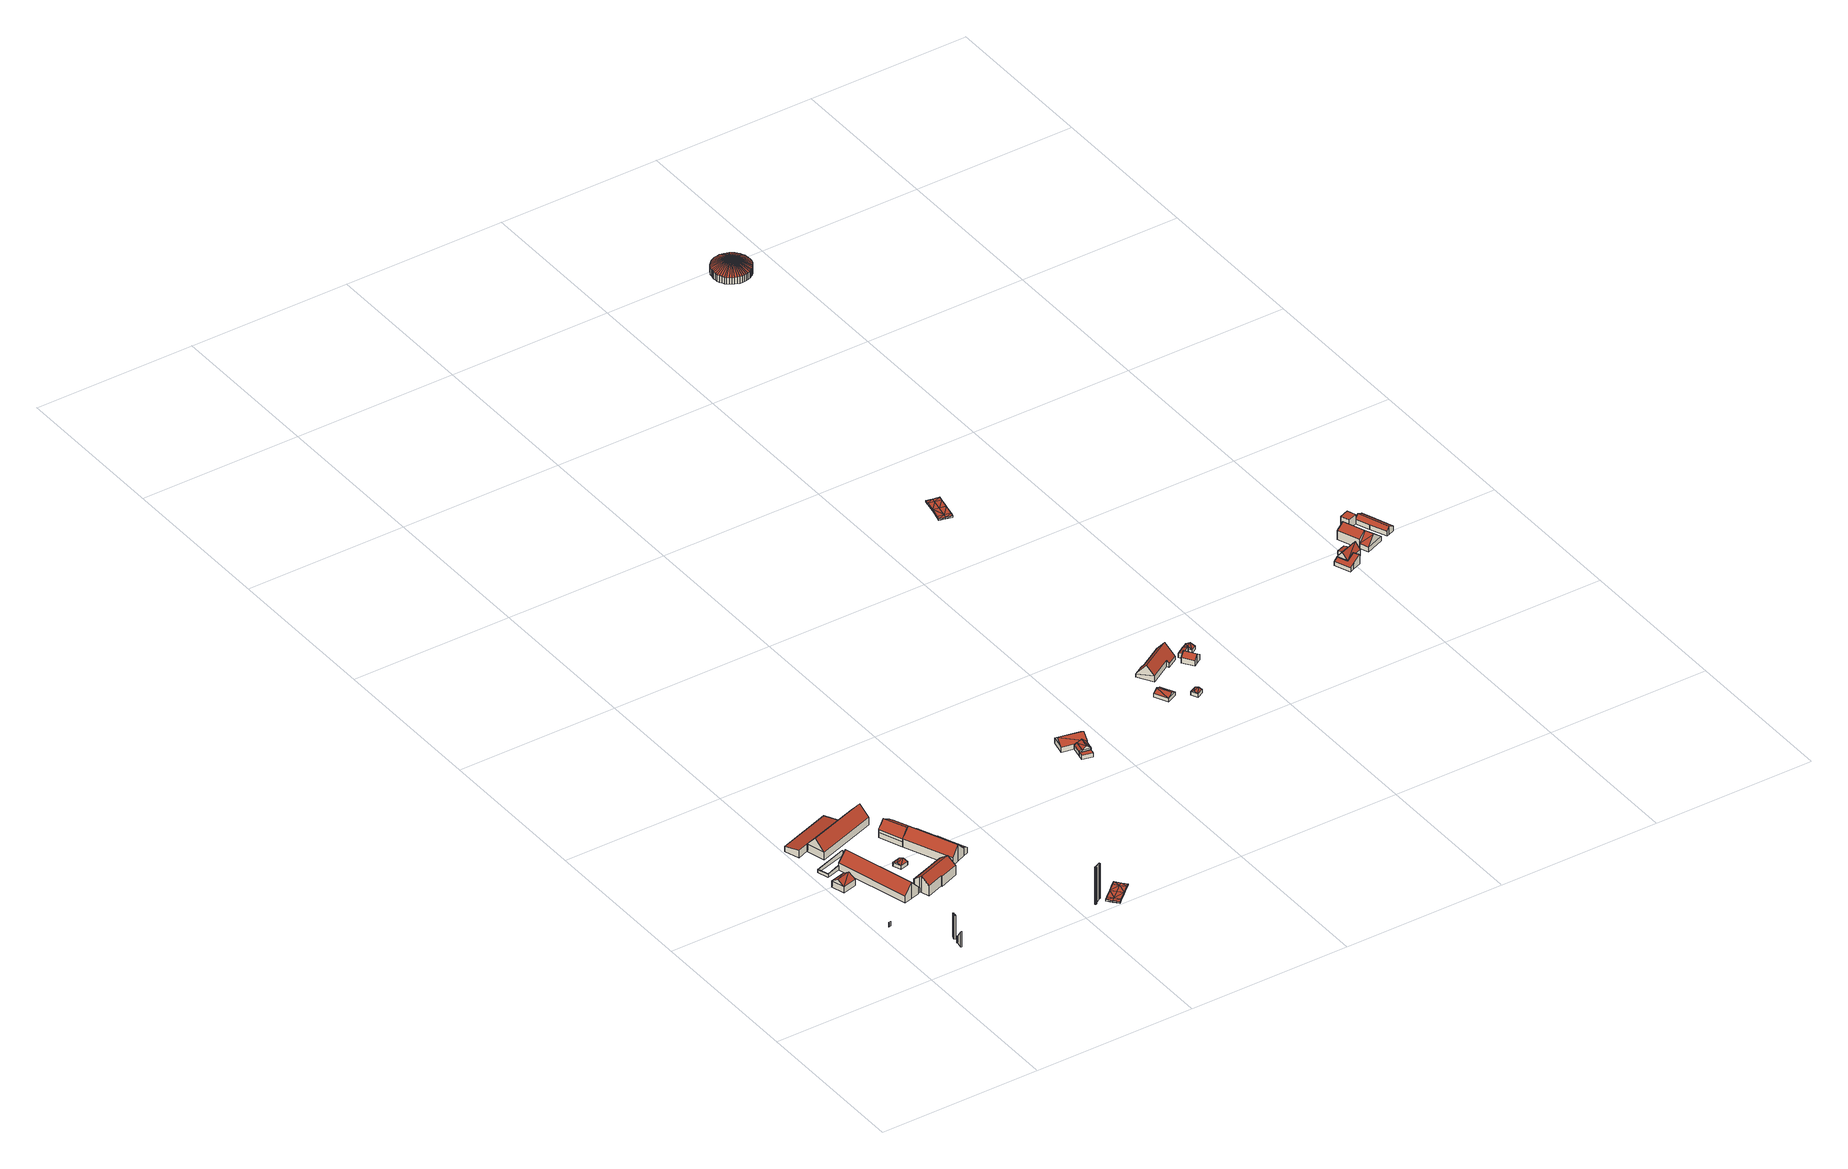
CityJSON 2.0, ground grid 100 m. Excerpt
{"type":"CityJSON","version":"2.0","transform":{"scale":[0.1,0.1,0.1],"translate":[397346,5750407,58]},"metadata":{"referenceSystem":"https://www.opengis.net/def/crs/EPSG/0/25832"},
"CityObjects":{
"building1":{"type":"Building","attributes":{"Gemeindeschluessel":"05558044","Geometrietyp2DReferenz":"3000","function":"51009_1700","roofType":"9999","measuredHeight":3},"geometry":[{"type":"Solid","lod":"2","boundaries":[[[[0,1,2]],[[0,3,4,1]],[[2,5,3,0]],[[1,4,5,2]],[[3,5,4]]]],"semantics":{"surfaces":[{"type":"RoofSurface"},{"type":"WallSurface"},{"type":"GroundSurface"}],"values":[[0,1,1,1,2]]}}]},
"building2":{"type":"Building","attributes":{"Gemeindeschluessel":"05558044","Geometrietyp2DReferenz":"3000","function":"51009_1700","roofType":"2100","measuredHeight":10.29},"geometry":[{"type":"Solid","lod":"2","boundaries":[[[[6,7,8,9]],[[10,11,7,6]],[[12,13,11,10]],[[14,15,13,12]],[[16,17,15,14]],[[18,19,17,16]],[[20,21,19,18]],[[22,23,21,20]],[[24,25,23,22]],[[9,8,25,24]],[[22,20,18,16,14,12,10,6,9,24]],[[7,11,13,15,17,19,21,23,25,8]]]],"semantics":{"surfaces":[{"type":"WallSurface"},{"type":"RoofSurface"},{"type":"GroundSurface"}],"values":[[0,0,0,0,0,0,0,0,0,0,1,2]]}}]},
"building3":{"type":"Building","attributes":{"Gemeindeschluessel":"05558044","Geometrietyp2DReferenz":"3000","function":"31001_2700","roofType":"3100","measuredHeight":7.04},"geometry":[{"type":"Solid","lod":"2","boundaries":[[[[26,27,28]],[[29,30,31]],[[31,28,29]],[[32,33,34,35]],[[26,32,35,27]],[[30,33,32,26]],[[29,34,33,30]],[[27,35,34,29]],[[26,31,30]],[[29,28,27]],[[28,31,26]]]],"semantics":{"surfaces":[{"type":"RoofSurface"},{"type":"GroundSurface"},{"type":"WallSurface"}],"values":[[0,0,0,1,2,2,2,2,2,2,0]]}}]},
"building4":{"type":"Building","attributes":{"Gemeindeschluessel":"05558044","Geometrietyp2DReferenz":"3000","function":"51009_1700","roofType":"1000","measuredHeight":15.32},"geometry":[{"type":"Solid","lod":"2","boundaries":[[[[36,37,38,39]],[[40,41,37,36]],[[42,43,41,40]],[[44,45,43,42]],[[46,47,45,44]],[[48,49,47,46]],[[50,51,49,48]],[[52,53,51,50]],[[54,55,53,52]],[[39,38,55,54]],[[52,50,48,46,44,42,40,36,39,54]],[[37,41,43,45,47,49,51,53,55,38]]]],"semantics":{"surfaces":[{"type":"WallSurface"},{"type":"RoofSurface"},{"type":"GroundSurface"}],"values":[[0,0,0,0,0,0,0,0,0,0,1,2]]}}]},
"building5":{"type":"Building","attributes":{"Gemeindeschluessel":"05558044","Geometrietyp2DReferenz":"3000","function":"51009_1700","roofType":"2100","measuredHeight":3.25},"geometry":[{"type":"Solid","lod":"2","boundaries":[[[[56,57,58,59]],[[60,61,57,56]],[[62,63,61,60]],[[64,65,63,62]],[[66,67,65,64]],[[68,69,67,66]],[[70,71,69,68]],[[59,58,71,70]],[[68,66,64,62,60,56,59,70]],[[57,61,63,65,67,69,71,58]]]],"semantics":{"surfaces":[{"type":"WallSurface"},{"type":"RoofSurface"},{"type":"GroundSurface"}],"values":[[0,0,0,0,0,0,0,0,1,2]]}}]},
"building6":{"type":"Building","attributes":{"Gemeindeschluessel":"05558044","Geometrietyp2DReferenz":"3000","function":"31001_2700","roofType":"3100","measuredHeight":10.47},"geometry":[{"type":"Solid","lod":"2","boundaries":[[[[72,73,74,75]],[[76,77,73,72]],[[78,79,77,76]],[[80,81,79,78]],[[82,83,81,80]],[[84,85,83,82]],[[86,87,85,84]],[[88,89,87,86]],[[90,91,89,88]],[[75,74,91,90]],[[84,82,80,78,76,72,75,86]],[[90,88,86,75]],[[73,77,79,81,83,85,87,89,91,74]]]],"semantics":{"surfaces":[{"type":"WallSurface"},{"type":"RoofSurface"},{"type":"GroundSurface"}],"values":[[0,0,0,0,0,0,0,0,0,0,1,1,2]]}}]},
"building7":{"type":"Building","attributes":{"Gemeindeschluessel":"05558044","Geometrietyp2DReferenz":"3000","function":"31001_2700","roofType":"2100","measuredHeight":4.72},"geometry":[{"type":"Solid","lod":"2","boundaries":[[[[92,93,94,95]],[[96,97,93,92]],[[98,99,97,96]],[[100,101,99,98]],[[95,94,101,100]],[[98,96,92,95,100]],[[93,97,99,101,94]]]],"semantics":{"surfaces":[{"type":"WallSurface"},{"type":"RoofSurface"},{"type":"GroundSurface"}],"values":[[0,0,0,0,0,1,2]]}}]},
"building8":{"type":"Building","attributes":{"Gemeindeschluessel":"05558044","Geometrietyp2DReferenz":"3000","function":"31001_2700","roofType":"5000","measuredHeight":11.32},"geometry":[{"type":"Solid","lod":"2","boundaries":[[[[102,103,104,92]],[[105,106,103,102]],[[107,108,106,105]],[[96,109,108,107]],[[92,104,109,96]],[[105,110,111,107]],[[111,110,102]],[[102,92,96,111]],[[110,105,102]],[[111,96,107]],[[103,106,108,109,104]]]],"semantics":{"surfaces":[{"type":"WallSurface"},{"type":"RoofSurface"},{"type":"GroundSurface"}],"values":[[0,0,0,0,0,1,1,1,0,0,2]]}}]},
"building9":{"type":"Building","attributes":{"Gemeindeschluessel":"05558044","Geometrietyp2DReferenz":"3000","function":"31001_1000","roofType":"3100","measuredHeight":10.66},"geometry":[{"type":"Solid","lod":"2","boundaries":[[[[112,113,114,115]],[[116,117,113,112]],[[118,119,117,116]],[[120,121,119,118]],[[122,123,121,120]],[[124,125,123,122]],[[126,127,125,124]],[[128,129,127,126]],[[130,131,129,128]],[[132,133,131,130]],[[134,135,133,132]],[[115,114,135,134]],[[128,126,124,122,120,118,116,130]],[[112,115,134,132,130,116]],[[113,117,119,121,123,125,127,129,131,133,135,114]]]],"semantics":{"surfaces":[{"type":"WallSurface"},{"type":"RoofSurface"},{"type":"GroundSurface"}],"values":[[0,0,0,0,0,0,0,0,0,0,0,0,1,1,2]]}}]},
"building10":{"type":"Building","attributes":{"Gemeindeschluessel":"05558044","Geometrietyp2DReferenz":"3000","function":"31001_1310","roofType":"3100","measuredHeight":3.37},"geometry":[{"type":"Solid","lod":"2","boundaries":[[[[136,137,138,139]],[[140,141,137,136]],[[142,143,141,140]],[[139,138,143,142]],[[136,144,140]],[[142,145,139]],[[145,144,136]],[[136,139,145]],[[142,140,144]],[[144,145,142]],[[137,141,143,138]]]],"semantics":{"surfaces":[{"type":"WallSurface"},{"type":"RoofSurface"},{"type":"GroundSurface"}],"values":[[0,0,0,0,0,0,1,1,1,1,2]]}}]},
"building11":{"type":"Building","attributes":{"Gemeindeschluessel":"05558044","Geometrietyp2DReferenz":"3000","function":"31001_2700"},"children":["building11-1","building11-2","building11-3"]},
"building11-1":{"type":"BuildingPart","attributes":{"roofType":"2100","measuredHeight":5.61},"parents":["building11"],"geometry":[{"type":"Solid","lod":"2","boundaries":[[[[146,147,148]],[[149,150,146,148]],[[151,152,150,149]],[[153,154,152,151]],[[155,154,153]],[[151,149,148,153]],[[150,152,154,146]],[[155,153,148,147]],[[146,154,155,147]]]],"semantics":{"surfaces":[{"type":"WallSurface"},{"type":"RoofSurface"},{"type":"GroundSurface"},{"type":"ClosureSurface"}],"values":[[0,0,0,0,0,1,2,0,3]]}}]},
"building11-2":{"type":"BuildingPart","attributes":{"roofType":"3100","measuredHeight":10.71},"parents":["building11"],"geometry":[{"type":"Solid","lod":"2","boundaries":[[[[147,146,156,157,158]],[[159,160,154,155]],[[161,162,160,159]],[[163,164,162,161]],[[165,166,167,164,163]],[[159,155,147,158,168,169,161]],[[165,163,161,169]],[[156,146,154,160,162,164,167,170]],[[171,169,168]],[[156,170,172,157]],[[157,172,171,168,158]],[[154,146,147,155]],[[173,165,169,171]],[[166,172,170,167]],[[166,165,173,171,172]]]],"semantics":{"surfaces":[{"type":"WallSurface"},{"type":"RoofSurface"},{"type":"GroundSurface"},{"type":"ClosureSurface"}],"values":[[0,0,0,0,0,1,1,2,0,3,3,3,0,3,3]]}}]},
"building11-3":{"type":"BuildingPart","attributes":{"roofType":"3100","measuredHeight":10.04},"parents":["building11"],"geometry":[{"type":"Solid","lod":"2","boundaries":[[[[157,156,174,175]],[[176,177,167,166]],[[178,179,177,176]],[[180,181,179,178]],[[175,174,181,180]],[[182,183,173,171,168,184,175,185]],[[173,183,186,165]],[[165,186,176,166]],[[186,183,182,178,176]],[[184,158,157,175]],[[182,185,180,178]],[[185,175,180]],[[156,170,167,177,179,181,174]],[[156,157,172,170]],[[170,172,166,167]],[[158,184,168]],[[172,157,158,168,171]],[[171,173,165,166,172]]]],"semantics":{"surfaces":[{"type":"WallSurface"},{"type":"RoofSurface"},{"type":"GroundSurface"},{"type":"ClosureSurface"}],"values":[[0,0,0,0,0,1,1,0,0,0,0,0,2,3,3,0,3,3]]}}]},
"building12":{"type":"Building","attributes":{"Gemeindeschluessel":"05558044","Geometrietyp2DReferenz":"3000","function":"31001_2700","roofType":"2100","measuredHeight":5.58},"geometry":[{"type":"Solid","lod":"2","boundaries":[[[[187,174,156,188]],[[189,150,174,187]],[[148,146,150,189]],[[188,156,146,148]],[[189,187,188,148]],[[174,150,146,156]]]],"semantics":{"surfaces":[{"type":"WallSurface"},{"type":"RoofSurface"},{"type":"GroundSurface"}],"values":[[0,0,0,0,1,2]]}}]},
"building13":{"type":"Building","attributes":{"Gemeindeschluessel":"05558044","Geometrietyp2DReferenz":"3000","function":"31001_2700","roofType":"2100","measuredHeight":5.46},"geometry":[{"type":"Solid","lod":"2","boundaries":[[[[190,191,192,153]],[[193,194,191,190]],[[195,196,194,193]],[[153,192,196,195]],[[193,190,153,195]],[[191,194,196,192]]]],"semantics":{"surfaces":[{"type":"WallSurface"},{"type":"RoofSurface"},{"type":"GroundSurface"}],"values":[[0,0,0,0,1,2]]}}]},
"building14":{"type":"Building","attributes":{"Gemeindeschluessel":"05558044","Geometrietyp2DReferenz":"3000","function":"51009_1700","roofType":"2100","measuredHeight":23.86},"geometry":[{"type":"Solid","lod":"2","boundaries":[[[[197,198,199,200]],[[201,202,198,197]],[[203,204,202,201]],[[205,206,204,203]],[[207,208,206,205]],[[209,210,208,207]],[[211,212,210,209]],[[213,214,212,211]],[[215,216,214,213]],[[217,218,216,215]],[[219,220,218,217]],[[221,222,220,219]],[[223,224,222,221]],[[225,226,224,223]],[[200,199,226,225]],[[223,221,219,217,215,213,211,209,207,205,203,201,197,200,225]],[[198,202,204,206,208,210,212,214,216,218,220,222,224,226,199]]]],"semantics":{"surfaces":[{"type":"WallSurface"},{"type":"RoofSurface"},{"type":"GroundSurface"}],"values":[[0,0,0,0,0,0,0,0,0,0,0,0,0,0,0,1,2]]}}]},
"building15":{"type":"Building","attributes":{"Geometrietyp2DReferenz":"2000","Gemeindeschluessel":"05558044","function":"53001_1800","roofType":"9999","measuredHeight":1},"geometry":[{"type":"Solid","lod":"2","boundaries":[[[[227,228,229]],[[228,230,229]],[[231,232,227]],[[232,228,227]],[[233,234,231]],[[234,232,231]],[[235,236,233]],[[236,234,233]],[[237,238,235]],[[238,236,235]],[[239,240,237]],[[240,238,237]],[[241,242,239]],[[242,240,239]],[[243,244,241]],[[244,242,241]],[[245,246,243]],[[246,244,243]],[[247,248,245]],[[248,246,245]],[[249,250,247]],[[250,248,247]],[[251,252,249]],[[252,250,249]],[[229,230,251]],[[230,252,251]],[[232,253,230]],[[232,230,228]],[[234,254,253]],[[234,253,232]],[[236,255,234]],[[234,255,254]],[[238,240,236]],[[236,240,255]],[[253,250,252]],[[253,252,230]],[[254,248,253]],[[253,248,250]],[[255,244,246]],[[255,246,254]],[[254,246,248]],[[240,242,255]],[[255,242,244]],[[231,229,256]],[[231,227,229]],[[233,256,257]],[[233,231,256]],[[235,233,258]],[[233,257,258]],[[237,235,239]],[[235,258,239]],[[256,251,249]],[[256,229,251]],[[257,256,247]],[[256,249,247]],[[258,245,243]],[[258,257,245]],[[257,247,245]],[[239,258,241]],[[258,243,241]]]],"semantics":{"surfaces":[{"type":"WallSurface"},{"type":"GroundSurface"},{"type":"RoofSurface"}],"values":[[0,0,0,0,0,0,0,0,0,0,0,0,0,0,0,0,0,0,0,0,0,0,0,0,0,0,1,1,1,1,1,1,1,1,1,1,1,1,1,1,1,1,1,2,2,2,2,2,2,2,2,2,2,2,2,2,2,2,2,2]]}}]},
"building16":{"type":"Building","attributes":{"Gemeindeschluessel":"05515000","Geometrietyp2DReferenz":"3000","function":"31001_2460","roofType":"1000","measuredHeight":2.56},"geometry":[{"type":"Solid","lod":"2","boundaries":[[[[259,260,261,262]],[[263,264,260,259]],[[265,266,264,263]],[[267,268,266,265]],[[269,270,268,267]],[[262,261,270,269]],[[267,265,263,259,262,269]],[[260,264,266,268,270,261]]]],"semantics":{"surfaces":[{"type":"WallSurface"},{"type":"RoofSurface"},{"type":"GroundSurface"}],"values":[[0,0,0,0,0,0,1,2]]}}]},
"building17":{"type":"Building","attributes":{"Gemeindeschluessel":"05515000","Geometrietyp2DReferenz":"3000","function":"51009_1610","roofType":"2100","measuredHeight":3.82},"geometry":[{"type":"Solid","lod":"2","boundaries":[[[[271,272,273,274]],[[275,276,272,271]],[[277,278,276,275]],[[274,273,278,277]],[[275,271,274,277]],[[272,276,278,273]]]],"semantics":{"surfaces":[{"type":"WallSurface"},{"type":"RoofSurface"},{"type":"GroundSurface"}],"values":[[0,0,0,0,1,2]]}}]},
"building18":{"type":"Building","attributes":{"Gemeindeschluessel":"05515000","Geometrietyp2DReferenz":"3000","function":"31001_1000"},"address":[{"country":"Germany","locality":"Münster","thoroughfareNumber":"334","thoroughfareName":"Niederort"}],"children":["building18-1","building18-2"]},
"building18-1":{"type":"BuildingPart","attributes":{"roofType":"3100","measuredHeight":5.64},"parents":["building18"],"geometry":[{"type":"Solid","lod":"2","boundaries":[[[[279,280,281,282]],[[283,284,280,279]],[[285,286,284,283]],[[287,288,289,286,285]],[[282,281,290,291,292]],[[282,292,293]],[[294,295,282,293]],[[293,287,294]],[[285,283,294,287]],[[295,294,283,279]],[[295,279,282]],[[293,292,287]],[[280,284,286,289,290,281]],[[288,287,292,291]],[[290,289,288,291]]]],"semantics":{"surfaces":[{"type":"WallSurface"},{"type":"RoofSurface"},{"type":"GroundSurface"},{"type":"ClosureSurface"}],"values":[[0,0,0,0,0,1,1,1,1,0,0,0,2,0,3]]}}]},
"building18-2":{"type":"BuildingPart","attributes":{"roofType":"3100","measuredHeight":6.69},"parents":["building18"],"geometry":[{"type":"Solid","lod":"2","boundaries":[[[[296,297,298,299]],[[291,290,297,296]],[[300,301,289,288]],[[302,303,301,300]],[[304,305,303,302]],[[299,298,305,304]],[[306,299,304]],[[307,306,304]],[[306,307,296]],[[302,300,288,291,296,307]],[[306,296,299]],[[304,302,307]],[[297,290,289,301,303,305,298]],[[290,291,288,289]]]],"semantics":{"surfaces":[{"type":"WallSurface"},{"type":"RoofSurface"},{"type":"GroundSurface"},{"type":"ClosureSurface"}],"values":[[0,0,0,0,0,0,1,1,1,1,0,0,2,3]]}}]},
"building19":{"type":"Building","attributes":{"Gemeindeschluessel":"05515000","Geometrietyp2DReferenz":"3000","function":"31001_2460","roofType":"3100","measuredHeight":3.93},"geometry":[{"type":"Solid","lod":"2","boundaries":[[[[308,309,310,311]],[[312,313,309,308]],[[314,315,313,312]],[[311,310,315,314]],[[308,316,312]],[[314,317,311]],[[311,317,316]],[[316,308,311]],[[317,314,312]],[[312,316,317]],[[309,313,315,310]]]],"semantics":{"surfaces":[{"type":"WallSurface"},{"type":"RoofSurface"},{"type":"GroundSurface"}],"values":[[0,0,0,0,0,0,1,1,1,1,2]]}}]},
"building20":{"type":"Building","attributes":{"Gemeindeschluessel":"05515000","Geometrietyp2DReferenz":"3000","function":"31001_2700","roofType":"3100","measuredHeight":2.91},"geometry":[{"type":"Solid","lod":"2","boundaries":[[[[318,319,320,321]],[[322,323,319,318]],[[324,325,323,322]],[[321,320,325,324]],[[318,326,322]],[[324,327,321]],[[327,326,318]],[[318,321,327]],[[324,322,326]],[[326,327,324]],[[319,323,325,320]]]],"semantics":{"surfaces":[{"type":"WallSurface"},{"type":"RoofSurface"},{"type":"GroundSurface"}],"values":[[0,0,0,0,0,0,1,1,1,1,2]]}}]},
"building21":{"type":"Building","attributes":{"Gemeindeschluessel":"05515000","Geometrietyp2DReferenz":"3000","function":"31001_1000","roofType":"5000","measuredHeight":9.5},"address":[{"country":"Germany","locality":"Münster","thoroughfareNumber":"331","thoroughfareName":"Niederort"},{"country":"Germany","locality":"Münster","thoroughfareNumber":"333","thoroughfareName":"Niederort"}],"geometry":[{"type":"Solid","lod":"2","boundaries":[[[[328,329,330,331]],[[332,333,329,328]],[[334,335,333,332]],[[336,337,335,334]],[[338,339,337,336]],[[340,341,339,338]],[[342,343,341,340]],[[331,330,343,342]],[[332,344,345,338,336,334]],[[328,331,342,340,345,344]],[[328,344,332]],[[338,345,340]],[[329,333,335,337,339,341,343,330]]]],"semantics":{"surfaces":[{"type":"WallSurface"},{"type":"RoofSurface"},{"type":"GroundSurface"}],"values":[[0,0,0,0,0,0,0,0,1,1,0,0,2]]}}]},
"building22":{"type":"Building","attributes":{"Gemeindeschluessel":"05515000","Geometrietyp2DReferenz":"3000","function":"31001_2700"},"children":["building22-1","building22-2"]},
"building22-1":{"type":"BuildingPart","attributes":{"roofType":"2100","measuredHeight":3.93},"parents":["building22"],"geometry":[{"type":"Solid","lod":"2","boundaries":[[[[346,347,348,349]],[[350,351,347,346]],[[352,353,354,351,350]],[[350,346,349,355,352]],[[347,351,354,348]],[[355,353,352]],[[349,348,354,353,355]]]],"semantics":{"surfaces":[{"type":"WallSurface"},{"type":"RoofSurface"},{"type":"GroundSurface"},{"type":"ClosureSurface"}],"values":[[0,0,0,1,2,0,3]]}}]},
"building22-2":{"type":"BuildingPart","attributes":{"roofType":"3100","measuredHeight":5.99},"parents":["building22"],"geometry":[{"type":"Solid","lod":"2","boundaries":[[[[356,357,358,359]],[[360,361,357,356]],[[362,363,361,360]],[[364,365,363,362]],[[366,367,365,364]],[[368,369,367,366]],[[370,349,348,369,368]],[[359,358,354,353]],[[366,364,362,368]],[[360,356,359,353,355,370,368,362]],[[357,361,363,365,367,369,348,354,358]],[[349,370,355]],[[354,348,349,355,353]]]],"semantics":{"surfaces":[{"type":"WallSurface"},{"type":"RoofSurface"},{"type":"GroundSurface"},{"type":"ClosureSurface"}],"values":[[0,0,0,0,0,0,0,0,1,1,2,0,3]]}}]},
"building23":{"type":"Building","attributes":{"Gemeindeschluessel":"05515000","Geometrietyp2DReferenz":"3000","function":"31001_2700","roofType":"3100","measuredHeight":3.66},"geometry":[{"type":"Solid","lod":"2","boundaries":[[[[371,372,373,374]],[[375,376,372,371]],[[377,359,376,375]],[[374,373,359,377]],[[371,378,375]],[[377,379,374]],[[379,378,371]],[[371,374,379]],[[377,375,378]],[[378,379,377]],[[372,376,359,373]]]],"semantics":{"surfaces":[{"type":"WallSurface"},{"type":"RoofSurface"},{"type":"GroundSurface"}],"values":[[0,0,0,0,0,0,1,1,1,1,2]]}}]},
"building24":{"type":"Building","attributes":{"Geometrietyp2DReferenz":"2000","Gemeindeschluessel":"05515000","function":"53001_1800","roofType":"9999","measuredHeight":1},"geometry":[{"type":"Solid","lod":"2","boundaries":[[[[380,381,382]],[[381,383,382]],[[384,385,380]],[[385,381,380]],[[386,387,384]],[[387,385,384]],[[388,389,386]],[[389,387,386]],[[390,391,388]],[[391,389,388]],[[392,393,390]],[[393,391,390]],[[394,395,392]],[[395,393,392]],[[396,397,394]],[[397,395,394]],[[398,399,396]],[[399,397,396]],[[400,401,398]],[[401,399,398]],[[402,403,400]],[[403,401,400]],[[404,405,402]],[[405,403,402]],[[382,383,404]],[[383,405,404]],[[406,383,381]],[[406,381,385]],[[407,406,385]],[[407,385,387]],[[408,407,389]],[[389,407,387]],[[389,391,408]],[[395,408,391]],[[395,391,393]],[[403,405,383]],[[403,383,406]],[[401,403,406]],[[401,406,407]],[[399,401,408]],[[408,401,407]],[[397,399,408]],[[397,408,395]],[[409,380,382]],[[409,384,380]],[[410,384,409]],[[410,386,384]],[[411,388,410]],[[388,386,410]],[[388,411,390]],[[394,390,411]],[[394,392,390]],[[402,382,404]],[[402,409,382]],[[400,409,402]],[[400,410,409]],[[398,411,400]],[[411,410,400]],[[396,411,398]],[[396,394,411]]]],"semantics":{"surfaces":[{"type":"WallSurface"},{"type":"GroundSurface"},{"type":"RoofSurface"}],"values":[[0,0,0,0,0,0,0,0,0,0,0,0,0,0,0,0,0,0,0,0,0,0,0,0,0,0,1,1,1,1,1,1,1,1,1,1,1,1,1,1,1,1,1,2,2,2,2,2,2,2,2,2,2,2,2,2,2,2,2,2]]}}]},
"building25":{"type":"Building","attributes":{"Gemeindeschluessel":"05515000","Geometrietyp2DReferenz":"3000","function":"51009_1610","roofType":"2100","measuredHeight":6.11},"geometry":[{"type":"Solid","lod":"2","boundaries":[[[[412,413,414,415]],[[416,417,413,412]],[[418,419,417,416]],[[420,421,419,418]],[[422,423,421,420]],[[424,425,423,422]],[[415,414,425,424]],[[422,420,418,416,412,415,424]],[[413,417,419,421,423,425,414]]]],"semantics":{"surfaces":[{"type":"WallSurface"},{"type":"RoofSurface"},{"type":"GroundSurface"}],"values":[[0,0,0,0,0,0,0,1,2]]}}]},
"building26":{"type":"Building","attributes":{"Gemeindeschluessel":"05515000","Geometrietyp2DReferenz":"3000","function":"51003_1201","roofType":"3500","measuredHeight":10.17},"geometry":[{"type":"Solid","lod":"2","boundaries":[[[[426,427,428]],[[428,427,429]],[[429,427,430]],[[430,427,431]],[[431,427,432]],[[432,427,433]],[[433,427,434]],[[434,427,435]],[[435,427,436]],[[436,427,437]],[[437,427,438]],[[438,427,439]],[[439,427,440]],[[440,427,441]],[[441,427,442]],[[442,427,443]],[[443,427,444]],[[444,427,445]],[[445,427,446]],[[446,427,447]],[[447,427,448]],[[448,427,449]],[[449,427,450]],[[450,427,451]],[[451,427,452]],[[452,427,453]],[[453,427,454]],[[454,427,455]],[[455,427,456]],[[456,427,457]],[[457,427,458]],[[458,427,459]],[[459,427,460]],[[460,427,461]],[[461,427,462]],[[462,427,463]],[[463,427,464]],[[464,427,465]],[[465,427,466]],[[466,427,467]],[[467,427,468]],[[468,427,469]],[[469,427,470]],[[470,427,471]],[[471,427,472]],[[472,427,473]],[[474,475,476,477,478,479,480,481,482,483,484,485,486,487,488,489,490,491,492,493,494,495,496,497,498,499,500,501,502,503,504,505,506,507,508,509,510,511,512,513,514,515,516,517,518,519,520,521,522,523]],[[468,518,517,467]],[[469,519,518,468]],[[470,520,519,469]],[[471,521,520,470]],[[472,522,521,471]],[[473,523,522,472]],[[473,427,524]],[[524,427,525]],[[525,427,526]],[[526,427,426]],[[524,474,523,473]],[[525,475,474,524]],[[526,476,475,525]],[[426,477,476,526]],[[428,478,477,426]],[[429,479,478,428]],[[430,480,479,429]],[[431,481,480,430]],[[432,482,481,431]],[[433,483,482,432]],[[434,484,483,433]],[[435,485,484,434]],[[436,486,485,435]],[[437,487,486,436]],[[438,488,487,437]],[[439,489,488,438]],[[440,490,489,439]],[[441,491,490,440]],[[442,492,491,441]],[[443,493,492,442]],[[444,494,493,443]],[[445,495,494,444]],[[446,496,495,445]],[[447,497,496,446]],[[448,498,497,447]],[[449,499,498,448]],[[450,500,499,449]],[[451,501,500,450]],[[452,502,501,451]],[[453,503,502,452]],[[454,504,503,453]],[[455,505,504,454]],[[456,506,505,455]],[[457,507,506,456]],[[458,508,507,457]],[[459,509,508,458]],[[460,510,509,459]],[[461,511,510,460]],[[462,512,511,461]],[[463,513,512,462]],[[464,514,513,463]],[[465,515,514,464]],[[466,516,515,465]],[[467,517,516,466]]]],"semantics":{"surfaces":[{"type":"RoofSurface"},{"type":"GroundSurface"},{"type":"WallSurface"}],"values":[[0,0,0,0,0,0,0,0,0,0,0,0,0,0,0,0,0,0,0,0,0,0,0,0,0,0,0,0,0,0,0,0,0,0,0,0,0,0,0,0,0,0,0,0,0,0,1,2,2,2,2,2,2,0,0,0,0,2,2,2,2,2,2,2,2,2,2,2,2,2,2,2,2,2,2,2,2,2,2,2,2,2,2,2,2,2,2,2,2,2,2,2,2,2,2,2,2,2,2,2,2]]}}]},
"building27":{"type":"Building","attributes":{"Gemeindeschluessel":"05515000","Geometrietyp2DReferenz":"3000","function":"31001_2700","roofType":"5000","measuredHeight":8.06},"geometry":[{"type":"Solid","lod":"2","boundaries":[[[[527,421,528,529]],[[530,419,421,527]],[[531,417,419,530]],[[532,533,417,531]],[[534,535,533,532]],[[536,537,535,534]],[[529,528,537,536]],[[538,536,539]],[[536,534,532,539]],[[531,539,532]],[[530,538,539]],[[530,527,529,538]],[[538,529,536]],[[539,531,530]],[[421,419,417,533,535,537,528]]]],"semantics":{"surfaces":[{"type":"WallSurface"},{"type":"RoofSurface"},{"type":"GroundSurface"}],"values":[[0,0,0,0,0,0,0,1,1,1,1,1,0,0,2]]}}]},
"building28":{"type":"Building","attributes":{"Gemeindeschluessel":"05515000","Geometrietyp2DReferenz":"3000","function":"31001_2700","roofType":"2100","measuredHeight":3.25},"geometry":[{"type":"Solid","lod":"2","boundaries":[[[[540,537,541,542]],[[543,535,537,540]],[[544,545,535,543]],[[542,541,545,544]],[[543,540,542,544]],[[537,535,545,541]]]],"semantics":{"surfaces":[{"type":"WallSurface"},{"type":"RoofSurface"},{"type":"GroundSurface"}],"values":[[0,0,0,0,1,2]]}}]},
"building29":{"type":"Building","attributes":{"Gemeindeschluessel":"05515000","Geometrietyp2DReferenz":"3000","function":"31001_1000","roofType":"3100","measuredHeight":8.73},"address":[{"country":"Germany","locality":"Münster","thoroughfareNumber":"404","thoroughfareName":"Osthofstraße"}],"geometry":[{"type":"Solid","lod":"2","boundaries":[[[[546,547,548,549]],[[550,551,547,546]],[[552,553,551,550]],[[554,555,553,552]],[[556,557,555,554]],[[558,559,557,556]],[[560,561,559,558]],[[562,563,561,560]],[[564,565,563,562]],[[549,548,565,564]],[[558,556,554,560]],[[552,550,546,549,564,562,560,554]],[[547,551,553,555,557,559,561,563,565,548]]]],"semantics":{"surfaces":[{"type":"WallSurface"},{"type":"RoofSurface"},{"type":"GroundSurface"}],"values":[[0,0,0,0,0,0,0,0,0,0,1,1,2]]}}]},
"building30":{"type":"Building","attributes":{"Gemeindeschluessel":"05515000","Geometrietyp2DReferenz":"3000","function":"31001_2700","roofType":"3100","measuredHeight":8.73},"geometry":[{"type":"Solid","lod":"2","boundaries":[[[[566,567,553,568]],[[569,570,567,566]],[[571,557,570,569]],[[568,553,557,571]],[[566,572,569]],[[571,573,568]],[[572,566,568]],[[568,573,572]],[[572,573,571]],[[571,569,572]],[[567,570,557,553]]]],"semantics":{"surfaces":[{"type":"WallSurface"},{"type":"RoofSurface"},{"type":"GroundSurface"}],"values":[[0,0,0,0,0,0,1,1,1,1,2]]}}]},
"building31":{"type":"Building","attributes":{"Gemeindeschluessel":"05515000","Geometrietyp2DReferenz":"3000","function":"31001_2700","roofType":"9999","measuredHeight":6},"geometry":[{"type":"Solid","lod":"2","boundaries":[[[[574,575,576,577,578,579]],[[577,580,581,578]],[[576,582,580,577]],[[575,583,582,576]],[[574,584,583,575]],[[579,585,584,574]],[[578,581,585,579]],[[580,582,583,584,585,581]]]],"semantics":{"surfaces":[{"type":"RoofSurface"},{"type":"WallSurface"},{"type":"GroundSurface"}],"values":[[0,1,1,1,1,1,1,2]]}}]},
"building32":{"type":"Building","attributes":{"Gemeindeschluessel":"05515000","Geometrietyp2DReferenz":"3000","function":"31001_2700","roofType":"3100","measuredHeight":5.16},"geometry":[{"type":"Solid","lod":"2","boundaries":[[[[586,581,587,588]],[[589,585,581,586]],[[590,584,585,589]],[[591,592,584,590]],[[593,594,592,591]],[[595,596,594,593]],[[597,598,596,595]],[[599,600,598,597]],[[601,602,600,599]],[[603,604,602,601]],[[605,606,604,603]],[[588,587,606,605]],[[599,597,595,593,591,601]],[[590,589,586,588,605,603,601,591]],[[581,585,584,592,594,596,598,600,602,604,606,587]]]],"semantics":{"surfaces":[{"type":"WallSurface"},{"type":"RoofSurface"},{"type":"GroundSurface"}],"values":[[0,0,0,0,0,0,0,0,0,0,0,0,1,1,2]]}}]}
},
"vertices":[
[89,516,52],[76,513,52],[77,512,52],[89,516,22],[76,513,22],[77,512,22],
[293,151,118],[293,151,17],[299,148,17],[299,148,120],[303,193,62],[303,193,17],[300,194,62],[300,194,17],[301,200,54],[301,200,17],[303,201,53],[303,201,17],[305,203,50],[305,203,17],[312,201,50],[312,201,17],[310,192,63],[310,192,17],[308,192,63],[308,192,17],
[121,1015,58],[34,991,58],[46,949,89],[57,907,58],[144,931,58],[132,973,89],[121,1015,19],[144,931,19],[57,907,19],[34,991,19],
[313,241,163],[313,241,10],[312,239,10],[312,239,163],[311,242,163],[311,242,10],[313,249,163],[313,249,10],[314,249,163],[314,249,10],[318,264,163],[318,264,10],[323,263,163],[323,263,10],[319,248,163],[319,248,10],[322,247,163],[322,247,10],[320,237,163],[320,237,10],
[45,1139,41],[45,1139,21],[63,1069,21],[63,1069,41],[240,1195,54],[240,1195,21],[241,1192,54],[241,1192,21],[49,1137,41],[49,1137,21],[65,1073,41],[65,1073,21],[150,1099,47],[150,1099,21],[150,1097,47],[150,1097,21],
[257,1127,65],[257,1127,19],[204,1112,19],[204,1112,124],[371,712,64],[371,712,19],[383,716,51],[383,716,19],[394,685,48],[394,685,19],[380,680,64],[380,680,19],[380,678,64],[380,678,19],[326,663,124],[326,663,19],[273,648,64],[273,648,19],[150,1097,65],[150,1097,19],
[367,1420,68],[367,1420,21],[336,1510,21],[336,1510,55],[108,1331,68],[108,1331,21],[37,1306,68],[37,1306,21],[6,1397,55],[6,1397,21],
[475,1456,68],[475,1456,20],[367,1420,20],[514,1345,68],[514,1345,20],[138,1216,68],[138,1216,20],[108,1331,20],[494,1401,133],[123,1273,133],
[415,626,88],[415,626,22],[518,663,22],[518,663,88],[398,674,128],[398,674,22],[394,685,119],[394,685,22],[383,716,93],[383,716,22],[380,723,88],[380,723,22],[484,760,88],[484,760,22],[483,762,87],[483,762,22],[604,805,87],[604,805,22],[621,755,128],[621,755,22],[639,703,85],[639,703,22],[520,660,85],[520,660,22],
[461,978,44],[461,978,21],[408,961,21],[408,961,44],[479,927,44],[479,927,21],[426,909,44],[426,909,21],[470,953,55],[417,935,55],
[704,1002,14],[704,1002,67],[704,1002,70],[736,1016,52],[736,1016,14],[756,967,52],[756,967,14],[725,953,70],[725,953,14],[725,953,67],
[652,1126,14],[652,1126,47],[652,1126,67],[776,831,67],[776,831,14],[728,811,121],[728,811,14],[680,790,67],[680,790,14],[556,1084,67],[556,1084,47],[556,1084,14],[637,1120,84],[604,1105,121],[604,1105,14],[604,1105,110],[604,1105,47],[598,1103,114],
[684,1140,14],[684,1140,47],[497,1226,47],[497,1226,14],[592,1265,47],[592,1265,14],[625,1279,47],[625,1279,14],[592,1265,74],[539,1243,114],[652,1126,72],[625,1279,48],[497,1226,67],
[684,1140,51],[652,1126,70],[736,1016,51],
[756,967,51],[756,967,15],[725,953,15],[808,844,51],[808,844,15],[776,831,70],[776,831,15],
[1113,63,259],[1113,63,21],[1114,70,21],[1114,70,258],[1112,64,259],[1112,64,21],[1109,63,259],[1109,63,21],[1108,62,260],[1108,62,21],[1103,65,260],[1103,65,21],[1105,67,260],[1105,67,21],[1103,70,260],[1103,70,21],[1106,75,259],[1106,75,21],[1110,73,259],[1110,73,21],[1152,100,252],[1152,100,21],[1155,95,252],[1155,95,21],[1149,92,253],[1149,92,21],[1149,93,253],[1149,93,21],[1113,70,258],[1113,70,21],
[1352,117,23],[1352,117,13],[1326,147,23],[1326,147,13],[1332,100,24],[1332,100,14],[1289,63,24],[1289,63,14],[1243,23,24],[1243,23,14],[1224,6,23],[1224,6,13],[1198,36,23],[1198,36,13],[1171,67,23],[1171,67,13],[1191,83,24],[1191,83,14],[1237,123,24],[1237,123,14],[1237,124,24],[1237,124,14],[1280,161,24],[1280,161,14],[1300,177,23],[1300,177,13],[1306,130,14],[1263,93,14],[1217,53,14],[1306,130,24],[1263,93,24],[1217,53,24],
[1790,1223,53],[1790,1223,27],[1783,1188,27],[1783,1188,53],[1805,1220,53],[1805,1220,27],[1804,1217,53],[1804,1217,27],[1855,1207,53],[1855,1207,27],[1848,1175,53],[1848,1175,27],
[1819,1287,66],[1819,1287,28],[1804,1290,28],[1804,1290,55],[1805,1220,66],[1805,1220,28],[1790,1223,55],[1790,1223,28],
[1855,1207,63],[1855,1207,26],[1857,1206,26],[1857,1206,63],[1804,1217,63],[1804,1217,26],[1805,1220,63],[1805,1220,26],[1819,1286,63],[1819,1286,60],[1819,1286,26],[1872,1275,26],[1872,1275,60],[1872,1275,63],[1845,1281,82],[1831,1212,82],[1855,1207,65],
[1878,1274,60],[1878,1274,26],[1897,1366,26],[1897,1366,60],[1819,1287,60],[1819,1287,26],[1730,1305,60],[1730,1305,26],[1750,1397,60],[1750,1397,26],[1887,1320,92],[1740,1351,92],
[2421,1444,50],[2421,1444,27],[2463,1360,27],[2463,1360,50],[2484,1476,50],[2484,1476,27],[2526,1391,50],[2526,1391,27],[2453,1460,66],[2495,1376,66],
[2640,1372,47],[2640,1372,24],[2598,1351,24],[2598,1351,47],[2660,1333,47],[2660,1333,24],[2618,1312,47],[2618,1312,24],[2650,1353,53],[2608,1332,53],
[2652,1751,69],[2652,1751,28],[2515,1669,28],[2515,1669,69],[2707,1658,49],[2707,1658,28],[2643,1619,49],[2643,1619,28],[2634,1633,68],[2634,1633,28],[2503,1553,67],[2503,1553,28],[2445,1648,49],[2445,1648,28],[2506,1685,48],[2506,1685,28],[2676,1710,123],[2479,1592,123],
[2733,1666,55],[2733,1666,28],[2750,1640,28],[2750,1640,67],[2785,1700,56],[2785,1700,28],[2801,1674,67],[2801,1674,29],[2801,1674,28],[2764,1649,67],
[2782,1632,62],[2782,1632,28],[2814,1653,28],[2814,1653,30],[2815,1585,62],[2815,1585,28],[2789,1568,88],[2789,1568,28],[2764,1551,62],[2764,1551,28],[2718,1618,62],[2718,1618,28],[2743,1635,88],[2743,1635,28],[2750,1640,81],
[2817,1721,53],[2817,1721,30],[2785,1700,30],[2785,1700,53],[2847,1674,53],[2847,1674,30],[2814,1653,53],[2832,1698,67],[2800,1676,67],
[2505,3592,28],[2505,3592,18],[2466,3600,28],[2466,3600,18],[2500,3566,28],[2500,3566,18],[2488,3504,28],[2488,3504,18],[2488,3503,28],[2488,3503,18],[2474,3439,27],[2474,3439,17],[2468,3414,27],[2468,3414,17],[2429,3422,27],[2429,3422,17],[2390,3431,27],[2390,3431,17],[2396,3457,27],[2396,3457,17],[2410,3520,28],[2410,3520,18],[2422,3582,28],[2422,3582,18],[2427,3607,28],[2427,3607,18],[2461,3574,18],[2449,3512,18],[2435,3448,17],[2461,3574,28],[2449,3512,28],[2435,3448,27],
[3892,1889,55],[3892,1889,31],[3930,1790,31],[3930,1790,55],[3920,1901,69],[3920,1901,31],[3944,1838,68],[3944,1838,31],[3994,1858,92],[3994,1858,31],[4011,1821,93],[4011,1821,31],[3958,1801,68],[3958,1801,31],
[2801,6017,72],[2747,5913,131],[2813,6009,72],[2825,5999,72],[2834,5988,72],[2843,5976,72],[2850,5963,72],[2855,5951,72],[2858,5938,72],[2861,5923,72],[2861,5909,72],[2860,5894,72],[2855,5880,72],[2851,5867,72],[2845,5858,72],[2838,5847,72],[2829,5837,72],[2818,5826,72],[2807,5819,72],[2795,5811,72],[2781,5807,72],[2767,5802,72],[2753,5801,72],[2740,5800,72],[2725,5802,72],[2712,5806,72],[2697,5811,72],[2685,5819,72],[2674,5827,72],[2662,5836,72],[2653,5845,72],[2646,5858,72],[2640,5871,72],[2634,5884,72],[2632,5899,72],[2630,5913,72],[2632,5927,72],[2635,5942,72],[2638,5956,72],[2644,5969,72],[2651,5981,72],[2661,5992,72],[2671,6003,72],[2682,6011,72],[2696,6020,72],[2710,6025,72],[2724,6028,72],[2746,6031,72],[2759,6029,29],[2773,6027,29],[2788,6023,29],[2801,6017,29],[2813,6009,29],[2825,5999,29],[2834,5988,29],[2843,5976,29],[2850,5963,29],[2855,5951,29],[2858,5938,29],[2861,5923,29],[2861,5909,29],[2860,5894,29],[2855,5880,29],[2851,5867,29],[2845,5858,29],[2838,5847,29],[2829,5837,29],[2818,5826,29],[2807,5819,29],[2795,5811,29],[2781,5807,29],[2767,5802,29],[2753,5801,29],[2740,5800,29],[2725,5802,29],[2712,5806,29],[2697,5811,29],[2685,5819,29],[2674,5827,29],[2662,5836,29],[2653,5845,29],[2646,5858,29],[2640,5871,29],[2634,5884,29],[2632,5899,29],[2630,5913,29],[2632,5927,29],[2635,5942,29],[2638,5956,29],[2644,5969,29],[2651,5981,29],[2661,5992,29],[2671,6003,29],[2682,6011,29],[2696,6020,29],[2710,6025,29],[2724,6028,29],[2746,6031,29],[2759,6029,72],[2773,6027,72],[2788,6023,72],
[3994,1858,71],[4054,1881,31],[4054,1881,71],[3944,1838,71],[3920,1901,71],[3962,1915,71],[3962,1915,31],[3978,1922,71],[3978,1922,31],[4030,1942,71],[4030,1942,31],[4042,1912,112],[3932,1870,112],
[4030,1942,64],[4016,1981,31],[4016,1981,54],[3978,1922,64],[3963,1961,54],[3963,1961,31],
[4209,2002,40],[4209,2002,31],[4195,2039,31],[4195,2039,40],[4196,1997,54],[4196,1997,31],[4201,1984,54],[4201,1984,31],[4138,1959,118],[4138,1959,31],[4090,1940,88],[4090,1940,31],[4038,2075,88],[4038,2075,31],[4086,2093,118],[4086,2093,31],[4135,2112,68],[4135,2112,31],[4167,2028,69],[4167,2028,31],
[4222,1929,62],[4222,1929,31],[4201,1984,62],[4111,1886,62],[4111,1886,31],[4090,1940,62],[4158,1904,118],[4137,1959,118],
[4199,2140,91],[4180,2190,91],[4124,2167,91],[4144,2115,91],[4198,2136,91],[4197,2139,91],[4144,2115,31],[4198,2136,31],[4124,2167,31],[4180,2190,31],[4199,2140,31],[4197,2139,31],
[4198,2136,60],[4232,2050,31],[4232,2050,60],[4197,2139,60],[4199,2140,63],[4219,2148,83],[4219,2148,31],[4256,2163,63],[4256,2163,31],[4288,2083,62],[4288,2083,31],[4287,2082,63],[4287,2082,31],[4330,1971,63],[4330,1971,31],[4293,1957,83],[4293,1957,31],[4274,1949,63],[4274,1949,31],[4233,2051,62],[4233,2051,31]
]}
